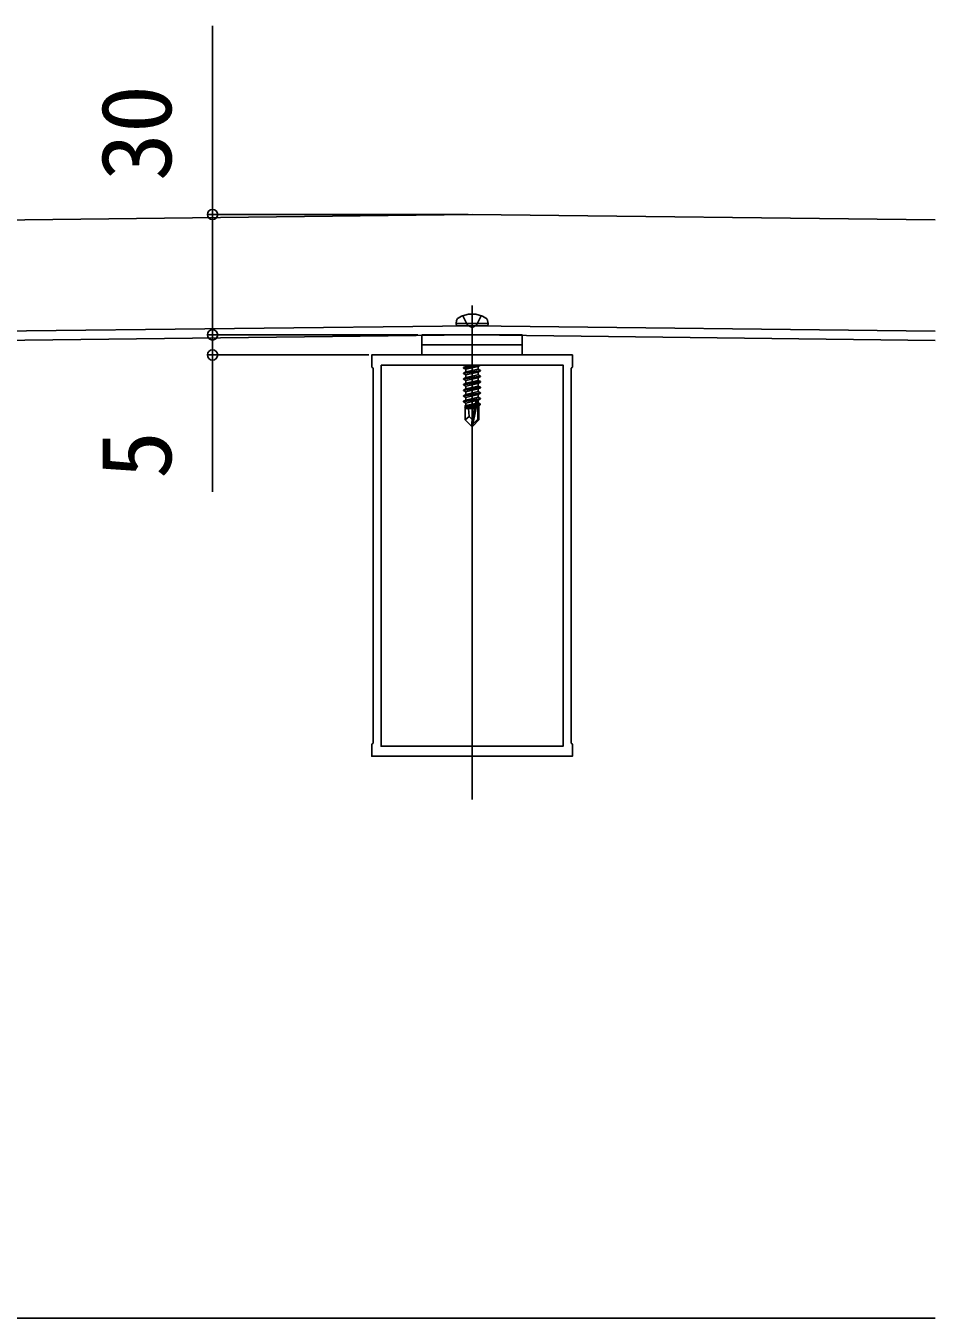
# Model space of a CAD drawing. Units: millimetres, scale not verified. Extents: x -1050 to 1050, y -1570 to 1562.
# Drawn here: x -356.3 to -129.5, y 690 to 1012 of the extents above; entities that cross this region are included whole.
import ezdxf
from ezdxf.enums import TextEntityAlignment as Align

# ---------------------------------------------------------------- set-up
doc = ezdxf.new("R2010")
doc.units = ezdxf.units.MM
doc.header["$LTSCALE"] = 8
for name, color, linetype in [('0-2_YKK_11', 7, 'Continuous'), ('0-3_YKK_12', 2, 'Continuous'), ('0-4_YKK_13', 4, 'Continuous'), ('0-5_YKK_D', 6, 'Continuous')]:
    doc.layers.add(name, color=color, linetype=linetype)
doc.styles.add('ＭＳ ゴシック', font='')
doc.styles.get('ＭＳ ゴシック').set_extended_font_data('MS Gothic')

msp = doc.modelspace()

# ---------------------------------------------------------------- linework, layer by layer
at = {"layer": '0-2_YKK_11'}
for points in [[(-220, 930), (-270, 930), (-270, 927), (-269.7, 926.7), (-269.7, 917.458), (-269.7, 916.542), (-269.7, 883.458), (-269.7, 882.542), (-269.7, 877.458), (-269.7, 876.542), (-269.7, 843.458), (-269.7, 842.542), (-269.7, 833.3), (-270, 833), (-270, 830), (-220, 830), (-220, 833), (-220.3, 833.3), (-220.3, 842.542), (-220.3, 843.458), (-220.3, 876.542), (-220.3, 877.458), (-220.3, 882.542), (-220.3, 883.458), (-220.3, 916.542), (-220.3, 917.458), (-220.3, 926.7), (-220, 927)], [(-267.7, 927.5), (-267.7, 832.5), (-222.3, 832.5), (-222.3, 927.5)]]:
    msp.add_lwpolyline(points, close=True, dxfattribs=at)
at = {"layer": '0-3_YKK_12'}
msp.add_line((-245, 819.204), (-245, 942.296), dxfattribs=at)
at = {"layer": '0-4_YKK_13'}
for p, q in [((-670, 960), (-245, 965)), ((-129.543, 963.642), (-245, 965)), ((-245, 941.2), (-245, 911.3)), ((-670, 932.3), (-245, 937.3)), ((-249, 937.8), (-248.858, 938.602)), ((-241, 937.8), (-249, 937.8)), ((-249, 937.8), (-248.912, 937.3)), ((-241.088, 937.3), (-248.912, 937.3)), ((-129.543, 935.942), (-245, 937.3)), ((-241, 937.8), (-241.141, 938.602)), ((-241, 937.8), (-241.088, 937.3)), ((-670, 930), (-245, 935)), ((-129.543, 933.642), (-245, 935)), ((-243.2, 927.5), (-247.1, 926.85)), ((-247.1, 926.75), (-242.9, 927.45)), ((-245, 927.518), (-246.55, 927.168)), ((-246.55, 927.5), (-246.55, 927.168)), ((-245, 928.182), (-245, 928.182)), ((-242.9, 927.45), (-243.45, 927.132)), ((-242.9, 927.5), (-242.9, 927.45)), ((-247.1, 926.85), (-246.55, 927.168)), ((-247.1, 926.85), (-247.1, 926.75)), ((-247.1, 926.75), (-246.55, 926.432)), ((-242.9, 926.15), (-247.1, 925.45)), ((-247.1, 925.35), (-242.9, 926.05)), ((-247.1, 925.45), (-246.55, 925.768)), ((-247.1, 925.45), (-247.1, 925.35)), ((-247.1, 925.35), (-246.55, 925.032)), ((-242.9, 924.75), (-247.1, 924.05)), ((-247.1, 923.95), (-242.9, 924.65)), ((-247.1, 924.05), (-246.55, 924.368)), ((-246.55, 926.432), (-243.45, 927.132)), ((-243.45, 926.468), (-246.55, 925.768)), ((-246.55, 926.432), (-246.55, 925.768)), ((-246.55, 925.032), (-243.45, 925.732)), ((-243.45, 925.068), (-246.55, 924.368)), ((-246.55, 925.032), (-246.55, 924.368)), ((-246.55, 923.632), (-243.45, 924.332)), ((-243.45, 927.132), (-243.45, 926.468)), ((-242.9, 926.15), (-243.45, 926.468)), ((-242.9, 926.05), (-243.45, 925.732)), ((-243.45, 925.732), (-243.45, 925.068)), ((-242.9, 924.75), (-243.45, 925.068)), ((-242.9, 924.65), (-243.45, 924.332)), ((-243.45, 924.332), (-243.45, 923.668)), ((-242.9, 926.15), (-242.9, 926.05)), ((-242.9, 924.75), (-242.9, 924.65)), ((-247.1, 924.05), (-247.1, 923.95)), ((-247.1, 923.95), (-246.55, 923.632)), ((-242.9, 923.35), (-247.1, 922.65)), ((-247.1, 922.55), (-242.9, 923.25)), ((-247.1, 922.65), (-246.55, 922.968)), ((-247.1, 922.65), (-247.1, 922.55)), ((-247.1, 922.55), (-246.55, 922.232)), ((-242.9, 921.95), (-247.1, 921.25)), ((-247.1, 921.15), (-242.9, 921.85)), ((-247.1, 921.25), (-246.55, 921.568)), ((-247.1, 921.25), (-247.1, 921.15)), ((-247.1, 921.15), (-246.55, 920.832)), ((-243.45, 923.668), (-246.55, 922.968)), ((-246.55, 923.632), (-246.55, 922.968)), ((-246.55, 922.232), (-243.45, 922.932)), ((-243.45, 922.268), (-246.55, 921.568)), ((-246.55, 922.232), (-246.55, 921.568)), ((-246.55, 920.832), (-243.45, 921.532)), ((-242.9, 923.35), (-243.45, 923.668)), ((-242.9, 923.25), (-243.45, 922.932)), ((-243.45, 922.932), (-243.45, 922.268)), ((-242.9, 921.95), (-243.45, 922.268)), ((-242.9, 921.85), (-243.45, 921.532)), ((-243.45, 921.532), (-243.45, 920.868)), ((-242.9, 923.35), (-242.9, 923.25)), ((-242.9, 921.95), (-242.9, 921.85)), ((-242.9, 920.55), (-247.1, 919.85)), ((-247.1, 919.75), (-242.9, 920.45)), ((-247.1, 919.85), (-246.55, 920.168)), ((-247.1, 919.85), (-247.1, 919.75)), ((-247.1, 919.75), (-246.55, 919.432)), ((-242.9, 919.15), (-247.1, 918.45)), ((-247.1, 918.35), (-242.9, 919.05)), ((-247.1, 918.45), (-246.55, 918.768)), ((-247.1, 918.45), (-247.1, 918.35)), ((-247.1, 918.35), (-246.55, 918.032)), ((-243.45, 920.868), (-246.55, 920.168)), ((-246.55, 920.832), (-246.55, 920.168)), ((-246.55, 919.432), (-243.45, 920.132)), ((-243.45, 919.468), (-246.55, 918.768)), ((-246.55, 919.432), (-246.55, 918.768)), ((-246.55, 918.032), (-243.45, 918.732)), ((-246.55, 918.032), (-246.55, 917.368)), ((-244.174, 917.904), (-246.55, 917.368)), ((-244.09, 918.307), (-245, 913.922)), ((-243.668, 918.423), (-244.85, 912.724)), ((-243.6, 918.252), (-243.6, 913.974)), ((-243.45, 918.068), (-243.6, 918.034)), ((-243, 917.808), (-243.6, 917.709)), ((-242.9, 920.55), (-243.45, 920.868)), ((-242.9, 920.45), (-243.45, 920.132)), ((-243.45, 920.132), (-243.45, 919.468)), ((-242.9, 919.15), (-243.45, 919.468)), ((-242.9, 919.05), (-243.45, 918.732)), ((-243.45, 918.732), (-243.45, 918.068)), ((-243, 917.808), (-243.45, 918.068)), ((-243, 917.808), (-243, 917.592)), ((-242.9, 920.55), (-242.9, 920.45)), ((-242.9, 919.15), (-242.9, 919.05)), ((-244.236, 917.604), (-246.9, 917.165)), ((-246.9, 917.165), (-246.55, 917.368)), ((-246.9, 917.165), (-246.7, 917.05)), ((-244.291, 917.341), (-246.7, 916.873)), ((-246.7, 917.05), (-246.7, 913.85)), ((-244.424, 916.7), (-246.7, 916.7)), ((-245.743, 914.653), (-246.7, 913.85)), ((-244.334, 917.133), (-246.251, 916.7)), ((-243, 917.592), (-243.6, 917.476)), ((-243.3, 916.7), (-243.6, 916.7)), ((-243, 917.592), (-243.3, 917.419)), ((-243.3, 917.419), (-243.3, 913.85)), ((-245.15, 912.3), (-246.7, 913.85)), ((-245, 913.922), (-245.15, 912.3)), ((-245.15, 912.3), (-244.85, 912.3)), ((-245, 913.922), (-245, 912.3)), ((-243.6, 913.974), (-244.85, 912.724)), ((-244.85, 912.3), (-243.3, 913.85)), ((-244.85, 912.724), (-244.85, 912.3)), ((-243.3, 913.85), (-243.6, 913.974))]:
    msp.add_line(p, q, dxfattribs=at)
for points in [[(-247.3, 939.779), (-246.145, 937.463), (-245, 936.854)], [(-242.7, 939.779), (-243.855, 937.463), (-245, 936.854)], [(-245, 913.922), (-245.743, 914.653), (-245.9, 916.7)], [(-243, 917.592), (-243.45, 917.332), (-243.6, 917.299)]]:
    msp.add_lwpolyline(points, dxfattribs=at)
for points in [[(-257.5, 932.5), (-232.5, 932.5), (-232.5, 935), (-257.5, 935)], [(-257.5, 930), (-232.5, 930), (-232.5, 932.5), (-257.5, 932.5)]]:
    msp.add_lwpolyline(points, close=True, dxfattribs=at)
for centre, radius, start, end in [((-247.972, 938.446), 0.9, 122.05588, 170), ((-245, 933.7), 6.5, 57.94412, 122.05588), ((-242.028, 938.446), 0.9, 10, 57.94412), ((-243.848, 918.252), 0.248, 0, 167.19096)]:
    msp.add_arc(centre, radius, start, end, dxfattribs=at)
at = {"layer": '0-5_YKK_D'}
for p, q in [((-246, 965), (-310.7, 965)), ((-309.7, 935), (-309.7, 940.1)), ((-258.5, 935), (-310.7, 935)), ((-258.5, 935), (-310.7, 935)), ((-309.7, 935), (-309.7, 930)), ((-270.7, 930), (-310.7, 930)), ((-309.7, 930), (-309.7, 895.891)), ((-724, 690), (-129.543, 690))]:
    msp.add_line(p, q, dxfattribs=at)
msp.add_lwpolyline([(-309.7, 935), (-309.7, 965), (-309.7, 1012.009)], dxfattribs=at)
for centre in [(-309.7, 965), (-309.7, 935), (-309.7, 935), (-309.7, 930)]:
    msp.add_circle(centre, 1.275, dxfattribs=at)

# ---------------------------------------------------------------- texts
at = {"layer": '0-5_YKK_D', "style": 'ＭＳ ゴシック'}
for s, p in [('30', (-314.7, 973.327)), ('5', (-314.7, 899.118))]:
    msp.add_text(s, height=17.6, rotation=90, dxfattribs=at).set_placement(p, align=Align.BOTTOM_LEFT)

doc.saveas('drawing.dxf')
